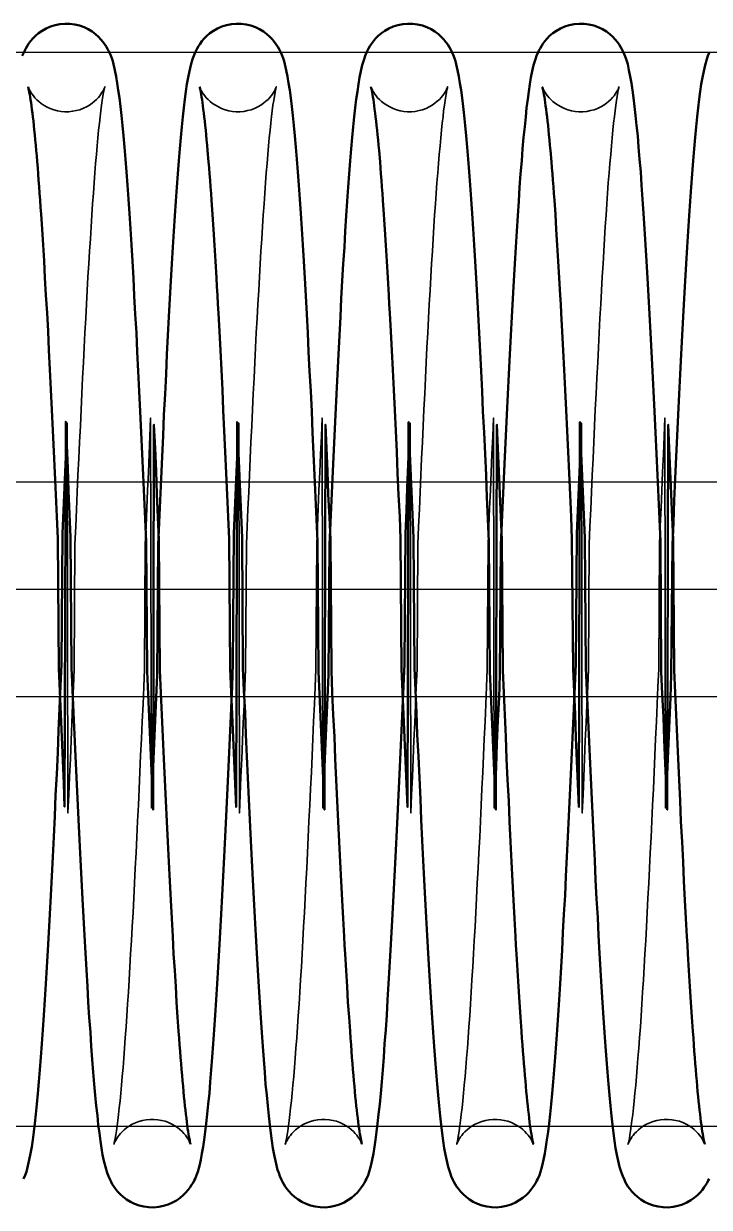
# Model space of a CAD drawing. Header units: millimetres. Extents: x 0 to 190005487, y 0 to 455456909.
# Drawn here: x 92583.1 to 92615, y 28280.8 to 28335.9 of the extents above; entities that cross this region are included whole.
import ezdxf

# ---------------------------------------------------------------- set-up
doc = ezdxf.new("R2010")
doc.units = ezdxf.units.MM
doc.header["$LTSCALE"] = 400
doc.header["$MEASUREMENT"] = 0
doc.linetypes.add('ACAD_ISO04W100', pattern=[30, 24, -3, 0, -3])
doc.linetypes.add('CEN', pattern=[35, 30, -2, 1, -2])
doc.layers.get('0').update_dxf_attribs({"linetype": 'CONTINUOUS'})
doc.layers.add('cen', color=1, linetype='ACAD_ISO04W100')
doc.layers.add('가려진 것(ISO)', color=7, linetype='CONTINUOUS', lineweight=35)
doc.layers.add('가시적인 것(ISO)', color=7, linetype='CONTINUOUS', lineweight=50)

# ---------------------------------------------------------------- blocks, each defined once
blk = doc.blocks.new('토션스프링 3')
at = {"layer": '가려진 것(ISO)', "flags": 128}
for points in [[(21462384.21, -50952857.63), (21462384.22, -50952857.65), (21462384.24, -50952857.7), (21462384.28, -50952857.81), (21462384.36, -50952857.97), (21462384.42, -50952858.08), (21462384.49, -50952858.2), (21462384.59, -50952858.33), (21462384.7, -50952858.48), (21462384.84, -50952858.65), (21462385.01, -50952858.83), (21462385.21, -50952859.01), (21462385.43, -50952859.19), (21462385.69, -50952859.36), (21462385.97, -50952859.52), (21462386.27, -50952859.66), (21462386.59, -50952859.77), (21462386.93, -50952859.86), (21462387.28, -50952859.92), (21462387.63, -50952859.95), (21462387.99, -50952859.95), (21462388.35, -50952859.91), (21462388.69, -50952859.85), (21462389.03, -50952859.76), (21462389.35, -50952859.63), (21462389.65, -50952859.49), (21462389.92, -50952859.33), (21462390.17, -50952859.16), (21462390.39, -50952858.98), (21462390.58, -50952858.8), (21462390.75, -50952858.62), (21462390.88, -50952858.46), (21462390.99, -50952858.31), (21462391.08, -50952858.17), (21462391.15, -50952858.05), (21462391.21, -50952857.95), (21462391.25, -50952857.87), (21462391.31, -50952857.74), (21462391.34, -50952857.67), (21462391.35, -50952857.63), (21462391.35, -50952857.64), (21462391.34, -50952857.67), (21462391.32, -50952857.73), (21462391.3, -50952857.81), (21462391.28, -50952857.91), (21462391.23, -50952858.17), (21462391.17, -50952858.51), (21462391.11, -50952858.9), (21462391.04, -50952859.35), (21462390.98, -50952859.86), (21462390.91, -50952860.42), (21462390.84, -50952861.02), (21462390.77, -50952861.68), (21462390.7, -50952862.38), (21462390.63, -50952863.13), (21462390.56, -50952863.93), (21462390.49, -50952864.76), (21462390.42, -50952865.64), (21462390.35, -50952866.56), (21462390.28, -50952867.53), (21462390.21, -50952868.53), (21462390.14, -50952869.57), (21462390.07, -50952870.66), (21462390, -50952871.77), (21462389.93, -50952872.93), (21462389.85, -50952874.11), (21462389.78, -50952875.33), (21462389.71, -50952876.58), (21462389.64, -50952877.86), (21462389.57, -50952879.18), (21462389.5, -50952880.53), (21462389.43, -50952881.91), (21462389.35, -50952883.31), (21462389.28, -50952884.74), (21462389.21, -50952886.2), (21462389.14, -50952887.68), (21462389.07, -50952889.18), (21462389, -50952890.7), (21462388.93, -50952892.24), (21462388.85, -50952893.79), (21462388.78, -50952895.37), (21462388.71, -50952896.97), (21462388.64, -50952898.58), (21462388.57, -50952900.21), (21462388.5, -50952911.85), (21462388.42, -50952913.5), (21462388.35, -50952915.16), (21462388.28, -50952916.83), (21462388.21, -50952918.5), (21462388.14, -50952920.18), (21462388.07, -50952921.86), (21462388, -50952923.54), (21462387.92, -50952925.23), (21462387.85, -50952888.93), (21462387.78, -50952890.62)], [(21462400.16, -50952857.63), (21462400.17, -50952857.65), (21462400.19, -50952857.7), (21462400.23, -50952857.81), (21462400.31, -50952857.97), (21462400.37, -50952858.07), (21462400.44, -50952858.19), (21462400.53, -50952858.33), (21462400.64, -50952858.48), (21462400.78, -50952858.65), (21462400.95, -50952858.82), (21462401.15, -50952859), (21462401.37, -50952859.18), (21462401.63, -50952859.35), (21462401.91, -50952859.51), (21462402.21, -50952859.65), (21462402.53, -50952859.77), (21462402.87, -50952859.86), (21462403.22, -50952859.92), (21462403.57, -50952859.95), (21462403.93, -50952859.95), (21462404.28, -50952859.92), (21462404.63, -50952859.85), (21462404.96, -50952859.76), (21462405.28, -50952859.64), (21462405.58, -50952859.49), (21462405.86, -50952859.33), (21462406.11, -50952859.16), (21462406.33, -50952858.98), (21462406.53, -50952858.8), (21462406.69, -50952858.62), (21462406.83, -50952858.46), (21462406.94, -50952858.31), (21462407.03, -50952858.17), (21462407.1, -50952858.06), (21462407.15, -50952857.95), (21462407.2, -50952857.87), (21462407.25, -50952857.74), (21462407.28, -50952857.67), (21462407.3, -50952857.63), (21462407.3, -50952857.63), (21462407.29, -50952857.67), (21462407.27, -50952857.73), (21462407.25, -50952857.81), (21462407.23, -50952857.91), (21462407.18, -50952858.17), (21462407.12, -50952858.51), (21462407.06, -50952858.9), (21462406.99, -50952859.35), (21462406.93, -50952859.86), (21462406.86, -50952860.41), (21462406.79, -50952861.02), (21462406.72, -50952861.68), (21462406.65, -50952862.38), (21462406.58, -50952863.13), (21462406.51, -50952863.92), (21462406.44, -50952864.76), (21462406.37, -50952865.64), (21462406.3, -50952866.56), (21462406.23, -50952867.52), (21462406.16, -50952868.53), (21462406.09, -50952869.57), (21462406.02, -50952870.65), (21462405.94, -50952871.77), (21462405.87, -50952872.92), (21462405.8, -50952874.11), (21462405.73, -50952875.33), (21462405.66, -50952876.58), (21462405.59, -50952877.86), (21462405.52, -50952879.18), (21462405.44, -50952880.53), (21462405.37, -50952881.9), (21462405.3, -50952883.31), (21462405.23, -50952884.74), (21462405.16, -50952886.2), (21462405.09, -50952887.68), (21462405.02, -50952889.18), (21462404.94, -50952890.7), (21462404.87, -50952892.23), (21462404.8, -50952893.79), (21462404.73, -50952895.37), (21462404.66, -50952896.96), (21462404.59, -50952898.58), (21462404.52, -50952900.21), (21462404.44, -50952911.85), (21462404.37, -50952913.5), (21462404.3, -50952915.16), (21462404.23, -50952916.83), (21462404.16, -50952918.5), (21462404.09, -50952920.18), (21462404.01, -50952921.86), (21462403.94, -50952923.54), (21462403.87, -50952925.23), (21462403.8, -50952888.93), (21462403.73, -50952890.62)], [(21462416.11, -50952857.63), (21462416.11, -50952857.65), (21462416.13, -50952857.7), (21462416.18, -50952857.81), (21462416.26, -50952857.97), (21462416.31, -50952858.07), (21462416.39, -50952858.19), (21462416.48, -50952858.33), (21462416.59, -50952858.48), (21462416.73, -50952858.65), (21462416.9, -50952858.82), (21462417.09, -50952859), (21462417.32, -50952859.18), (21462417.57, -50952859.35), (21462417.85, -50952859.51), (21462418.16, -50952859.65), (21462418.48, -50952859.77), (21462418.81, -50952859.86), (21462419.16, -50952859.92), (21462419.52, -50952859.95), (21462419.87, -50952859.95), (21462420.23, -50952859.92), (21462420.58, -50952859.85), (21462420.91, -50952859.76), (21462421.23, -50952859.64), (21462421.53, -50952859.49), (21462421.81, -50952859.33), (21462422.06, -50952859.16), (21462422.28, -50952858.98), (21462422.47, -50952858.8), (21462422.64, -50952858.62), (21462422.77, -50952858.46), (21462422.89, -50952858.31), (21462422.97, -50952858.17), (21462423.05, -50952858.06), (21462423.1, -50952857.95), (21462423.14, -50952857.87), (21462423.2, -50952857.74), (21462423.23, -50952857.67), (21462423.24, -50952857.63), (21462423.24, -50952857.63), (21462423.23, -50952857.67), (21462423.22, -50952857.73), (21462423.2, -50952857.81), (21462423.18, -50952857.91), (21462423.12, -50952858.17), (21462423.07, -50952858.51), (21462423, -50952858.9), (21462422.94, -50952859.35), (21462422.87, -50952859.86), (21462422.81, -50952860.41), (21462422.74, -50952861.02), (21462422.67, -50952861.68), (21462422.6, -50952862.38), (21462422.53, -50952863.13), (21462422.46, -50952863.92), (21462422.39, -50952864.76), (21462422.32, -50952865.64), (21462422.25, -50952866.56), (21462422.18, -50952867.52), (21462422.1, -50952868.53), (21462422.03, -50952869.57), (21462421.96, -50952870.65), (21462421.89, -50952871.77), (21462421.82, -50952872.92), (21462421.75, -50952874.11), (21462421.68, -50952875.33), (21462421.61, -50952876.58), (21462421.53, -50952877.86), (21462421.46, -50952879.18), (21462421.39, -50952880.53), (21462421.32, -50952881.9), (21462421.25, -50952883.31), (21462421.18, -50952884.74), (21462421.11, -50952886.2), (21462421.03, -50952887.68), (21462420.96, -50952889.18), (21462420.89, -50952890.7), (21462420.82, -50952892.23), (21462420.75, -50952893.79), (21462420.68, -50952895.37), (21462420.61, -50952896.96), (21462420.53, -50952898.58), (21462420.46, -50952900.21), (21462420.39, -50952911.85), (21462420.32, -50952913.5), (21462420.25, -50952915.16), (21462420.18, -50952916.83), (21462420.1, -50952918.5), (21462420.03, -50952920.18), (21462419.96, -50952921.86), (21462419.89, -50952923.54), (21462419.82, -50952925.23), (21462419.75, -50952888.93), (21462419.67, -50952890.62)], [(21462432.05, -50952857.63), (21462432.06, -50952857.65), (21462432.08, -50952857.7), (21462432.12, -50952857.81), (21462432.2, -50952857.97), (21462432.26, -50952858.07), (21462432.33, -50952858.19), (21462432.42, -50952858.33), (21462432.54, -50952858.48), (21462432.68, -50952858.65), (21462432.84, -50952858.82), (21462433.04, -50952859), (21462433.27, -50952859.18), (21462433.52, -50952859.35), (21462433.8, -50952859.51), (21462434.1, -50952859.65), (21462434.42, -50952859.77), (21462434.76, -50952859.86), (21462435.11, -50952859.92), (21462435.46, -50952859.95), (21462435.82, -50952859.95), (21462436.18, -50952859.92), (21462436.52, -50952859.85), (21462436.86, -50952859.76), (21462437.18, -50952859.64), (21462437.48, -50952859.49), (21462437.76, -50952859.33), (21462438.01, -50952859.16), (21462438.23, -50952858.98), (21462438.42, -50952858.8), (21462438.58, -50952858.62), (21462438.72, -50952858.46), (21462438.83, -50952858.31), (21462438.92, -50952858.17), (21462438.99, -50952858.06), (21462439.05, -50952857.95), (21462439.09, -50952857.87), (21462439.15, -50952857.74), (21462439.18, -50952857.67), (21462439.19, -50952857.63), (21462439.19, -50952857.63), (21462439.18, -50952857.67), (21462439.16, -50952857.73), (21462439.15, -50952857.81), (21462439.12, -50952857.91), (21462439.07, -50952858.17), (21462439.01, -50952858.51), (21462438.95, -50952858.9), (21462438.89, -50952859.35), (21462438.82, -50952859.86), (21462438.75, -50952860.41), (21462438.68, -50952861.02), (21462438.62, -50952861.68), (21462438.55, -50952862.38), (21462438.48, -50952863.13), (21462438.41, -50952863.92), (21462438.33, -50952864.76), (21462438.26, -50952865.64), (21462438.19, -50952866.56), (21462438.12, -50952867.52), (21462438.05, -50952868.53), (21462437.98, -50952869.57), (21462437.91, -50952870.65), (21462437.84, -50952871.77), (21462437.77, -50952872.92), (21462437.7, -50952874.11), (21462437.62, -50952875.33), (21462437.55, -50952876.58), (21462437.48, -50952877.86), (21462437.41, -50952879.18), (21462437.34, -50952880.53), (21462437.27, -50952881.9), (21462437.2, -50952883.31), (21462437.12, -50952884.74), (21462437.05, -50952886.2), (21462436.98, -50952887.68), (21462436.91, -50952889.18), (21462436.84, -50952890.7), (21462436.77, -50952892.23), (21462436.69, -50952893.79), (21462436.62, -50952895.37), (21462436.55, -50952896.96), (21462436.48, -50952898.58), (21462436.41, -50952900.21), (21462436.34, -50952911.85), (21462436.27, -50952913.5), (21462436.19, -50952915.16), (21462436.12, -50952916.83), (21462436.05, -50952918.5), (21462435.98, -50952920.18), (21462435.91, -50952921.86), (21462435.84, -50952923.54), (21462435.76, -50952925.23), (21462435.69, -50952888.93), (21462435.62, -50952890.62)], [(21462399.32, -50952956.08), (21462399.32, -50952956.06), (21462399.3, -50952956.01), (21462399.25, -50952955.9), (21462399.17, -50952955.74), (21462399.12, -50952955.64), (21462399.04, -50952955.52), (21462398.95, -50952955.38), (21462398.84, -50952955.23), (21462398.7, -50952955.06), (21462398.53, -50952954.89), (21462398.34, -50952954.71), (21462398.11, -50952954.53), (21462397.86, -50952954.36), (21462397.58, -50952954.2), (21462397.28, -50952954.06), (21462396.95, -50952953.94), (21462396.62, -50952953.85), (21462396.27, -50952953.79), (21462395.91, -50952953.76), (21462395.56, -50952953.76), (21462395.2, -50952953.79), (21462394.86, -50952953.86), (21462394.52, -50952953.95), (21462394.2, -50952954.07), (21462393.9, -50952954.21), (21462393.63, -50952954.37), (21462393.37, -50952954.55), (21462393.15, -50952954.73), (21462392.96, -50952954.91), (21462392.8, -50952955.08), (21462392.66, -50952955.25), (21462392.55, -50952955.4), (21462392.46, -50952955.53), (21462392.39, -50952955.65), (21462392.33, -50952955.75), (21462392.29, -50952955.84), (21462392.23, -50952955.97), (21462392.2, -50952956.04), (21462392.19, -50952956.08), (21462392.19, -50952956.08), (21462392.2, -50952956.04), (21462392.21, -50952955.99), (21462392.23, -50952955.9), (21462392.25, -50952955.8), (21462392.31, -50952955.54), (21462392.36, -50952955.21), (21462392.42, -50952954.82), (21462392.48, -50952954.37), (21462392.55, -50952953.86), (21462392.62, -50952953.3), (21462392.69, -50952952.69), (21462392.76, -50952952.03), (21462392.83, -50952951.32), (21462392.9, -50952950.56), (21462392.97, -50952949.77), (21462393.04, -50952948.93), (21462393.11, -50952948.05), (21462393.18, -50952947.13), (21462393.25, -50952946.17), (21462393.33, -50952945.16), (21462393.4, -50952944.12), (21462393.47, -50952943.03), (21462393.54, -50952941.91), (21462393.61, -50952940.76), (21462393.68, -50952939.57), (21462393.75, -50952938.35), (21462393.83, -50952937.1), (21462393.9, -50952935.82), (21462393.97, -50952934.51), (21462394.04, -50952933.16), (21462394.11, -50952931.78), (21462394.18, -50952930.38), (21462394.25, -50952928.95), (21462394.33, -50952927.49), (21462394.4, -50952926.01), (21462394.47, -50952924.51), (21462394.54, -50952922.99), (21462394.61, -50952921.45), (21462394.68, -50952919.89), (21462394.75, -50952918.32), (21462394.83, -50952916.73), (21462394.9, -50952915.12), (21462394.97, -50952913.49), (21462395.04, -50952911.85), (21462395.11, -50952900.2), (21462395.18, -50952898.54), (21462395.25, -50952896.87), (21462395.33, -50952895.2), (21462395.4, -50952893.52), (21462395.47, -50952891.84), (21462395.54, -50952890.16), (21462395.61, -50952888.47), (21462395.68, -50952924.78), (21462395.75, -50952923.09)], [(21462415.27, -50952956.08), (21462415.26, -50952956.06), (21462415.24, -50952956.01), (21462415.2, -50952955.9), (21462415.12, -50952955.74), (21462415.06, -50952955.64), (21462414.99, -50952955.52), (21462414.9, -50952955.38), (21462414.79, -50952955.23), (21462414.65, -50952955.06), (21462414.48, -50952954.89), (21462414.28, -50952954.71), (21462414.06, -50952954.53), (21462413.8, -50952954.36), (21462413.52, -50952954.2), (21462413.22, -50952954.06), (21462412.9, -50952953.94), (21462412.56, -50952953.85), (21462412.22, -50952953.79), (21462411.86, -50952953.76), (21462411.51, -50952953.76), (21462411.15, -50952953.79), (21462410.8, -50952953.86), (21462410.47, -50952953.95), (21462410.15, -50952954.07), (21462409.85, -50952954.21), (21462409.57, -50952954.37), (21462409.32, -50952954.55), (21462409.1, -50952954.73), (21462408.91, -50952954.91), (21462408.74, -50952955.08), (21462408.61, -50952955.25), (21462408.49, -50952955.4), (21462408.4, -50952955.53), (21462408.33, -50952955.65), (21462408.28, -50952955.75), (21462408.23, -50952955.84), (21462408.18, -50952955.97), (21462408.15, -50952956.04), (21462408.13, -50952956.08), (21462408.13, -50952956.08), (21462408.14, -50952956.04), (21462408.16, -50952955.99), (21462408.18, -50952955.9), (21462408.2, -50952955.8), (21462408.25, -50952955.54), (21462408.31, -50952955.21), (21462408.37, -50952954.82), (21462408.43, -50952954.37), (21462408.5, -50952953.86), (21462408.56, -50952953.3), (21462408.63, -50952952.69), (21462408.7, -50952952.03), (21462408.78, -50952951.32), (21462408.85, -50952950.57), (21462408.92, -50952949.77), (21462408.99, -50952948.93), (21462409.06, -50952948.05), (21462409.13, -50952947.13), (21462409.2, -50952946.17), (21462409.27, -50952945.16), (21462409.34, -50952944.12), (21462409.42, -50952943.03), (21462409.49, -50952941.92), (21462409.56, -50952940.76), (21462409.63, -50952939.57), (21462409.7, -50952938.35), (21462409.77, -50952937.1), (21462409.84, -50952935.82), (21462409.91, -50952934.51), (21462409.99, -50952933.16), (21462410.06, -50952931.78), (21462410.13, -50952930.38), (21462410.2, -50952928.95), (21462410.27, -50952927.49), (21462410.34, -50952926.01), (21462410.42, -50952924.51), (21462410.49, -50952922.99), (21462410.56, -50952921.45), (21462410.63, -50952919.89), (21462410.7, -50952918.32), (21462410.77, -50952916.73), (21462410.84, -50952915.12), (21462410.91, -50952913.49), (21462410.99, -50952911.85), (21462411.06, -50952900.2), (21462411.13, -50952898.54), (21462411.2, -50952896.87), (21462411.27, -50952895.2), (21462411.34, -50952893.52), (21462411.42, -50952891.84), (21462411.49, -50952890.15), (21462411.56, -50952888.47), (21462411.63, -50952924.78), (21462411.7, -50952923.09)], [(21462431.22, -50952956.08), (21462431.21, -50952956.06), (21462431.19, -50952956.01), (21462431.15, -50952955.9), (21462431.07, -50952955.74), (21462431.01, -50952955.64), (21462430.94, -50952955.52), (21462430.85, -50952955.38), (21462430.73, -50952955.23), (21462430.59, -50952955.06), (21462430.43, -50952954.89), (21462430.23, -50952954.71), (21462430.01, -50952954.53), (21462429.75, -50952954.36), (21462429.47, -50952954.2), (21462429.17, -50952954.06), (21462428.85, -50952953.94), (21462428.51, -50952953.85), (21462428.16, -50952953.79), (21462427.81, -50952953.76), (21462427.45, -50952953.76), (21462427.1, -50952953.79), (21462426.75, -50952953.86), (21462426.42, -50952953.95), (21462426.1, -50952954.07), (21462425.8, -50952954.21), (21462425.52, -50952954.37), (21462425.27, -50952954.55), (21462425.05, -50952954.73), (21462424.85, -50952954.91), (21462424.69, -50952955.08), (21462424.55, -50952955.25), (21462424.44, -50952955.4), (21462424.35, -50952955.53), (21462424.28, -50952955.65), (21462424.22, -50952955.75), (21462424.18, -50952955.84), (21462424.12, -50952955.97), (21462424.09, -50952956.04), (21462424.08, -50952956.08), (21462424.08, -50952956.08), (21462424.09, -50952956.04), (21462424.1, -50952955.99), (21462424.12, -50952955.9), (21462424.15, -50952955.8), (21462424.2, -50952955.54), (21462424.26, -50952955.21), (21462424.32, -50952954.82), (21462424.38, -50952954.37), (21462424.44, -50952953.86), (21462424.51, -50952953.3), (21462424.58, -50952952.69), (21462424.65, -50952952.03), (21462424.72, -50952951.32), (21462424.79, -50952950.57), (21462424.87, -50952949.77), (21462424.94, -50952948.93), (21462425.01, -50952948.05), (21462425.08, -50952947.13), (21462425.15, -50952946.17), (21462425.22, -50952945.16), (21462425.29, -50952944.12), (21462425.36, -50952943.03), (21462425.43, -50952941.92), (21462425.5, -50952940.76), (21462425.58, -50952939.57), (21462425.65, -50952938.35), (21462425.72, -50952937.1), (21462425.79, -50952935.82), (21462425.86, -50952934.51), (21462425.93, -50952933.16), (21462426, -50952931.78), (21462426.08, -50952930.38), (21462426.15, -50952928.95), (21462426.22, -50952927.49), (21462426.29, -50952926.01), (21462426.36, -50952924.51), (21462426.43, -50952922.99), (21462426.5, -50952921.45), (21462426.58, -50952919.89), (21462426.65, -50952918.32), (21462426.72, -50952916.73), (21462426.79, -50952915.12), (21462426.86, -50952913.49), (21462426.93, -50952911.85), (21462427.01, -50952900.2), (21462427.08, -50952898.54), (21462427.15, -50952896.87), (21462427.22, -50952895.2), (21462427.29, -50952893.52), (21462427.36, -50952891.84), (21462427.43, -50952890.15), (21462427.51, -50952888.47), (21462427.58, -50952924.78), (21462427.65, -50952923.09)], [(21462447.16, -50952956.08), (21462447.16, -50952956.06), (21462447.14, -50952956.01), (21462447.09, -50952955.9), (21462447.02, -50952955.74), (21462446.96, -50952955.64), (21462446.89, -50952955.52), (21462446.79, -50952955.38), (21462446.68, -50952955.23), (21462446.54, -50952955.06), (21462446.37, -50952954.89), (21462446.18, -50952954.71), (21462445.95, -50952954.53), (21462445.7, -50952954.36), (21462445.42, -50952954.2), (21462445.12, -50952954.06), (21462444.8, -50952953.94), (21462444.46, -50952953.85), (21462444.11, -50952953.79), (21462443.75, -50952953.76), (21462443.4, -50952953.76), (21462443.05, -50952953.79), (21462442.7, -50952953.86), (21462442.36, -50952953.95), (21462442.04, -50952954.07), (21462441.74, -50952954.21), (21462441.47, -50952954.37), (21462441.21, -50952954.55), (21462440.99, -50952954.73), (21462440.8, -50952954.91), (21462440.64, -50952955.08), (21462440.5, -50952955.25), (21462440.39, -50952955.4), (21462440.3, -50952955.53), (21462440.23, -50952955.65), (21462440.17, -50952955.75), (21462440.13, -50952955.84), (21462440.07, -50952955.97), (21462440.04, -50952956.04), (21462440.03, -50952956.08), (21462440.03, -50952956.08), (21462440.04, -50952956.04), (21462440.05, -50952955.99), (21462440.07, -50952955.9), (21462440.09, -50952955.8), (21462440.15, -50952955.54), (21462440.2, -50952955.21), (21462440.26, -50952954.82), (21462440.33, -50952954.37), (21462440.39, -50952953.86), (21462440.46, -50952953.3), (21462440.53, -50952952.69), (21462440.6, -50952952.03), (21462440.67, -50952951.32), (21462440.74, -50952950.57), (21462440.81, -50952949.77), (21462440.88, -50952948.93), (21462440.95, -50952948.05), (21462441.02, -50952947.13), (21462441.1, -50952946.17), (21462441.17, -50952945.16), (21462441.24, -50952944.12), (21462441.31, -50952943.03), (21462441.38, -50952941.92), (21462441.45, -50952940.76), (21462441.52, -50952939.57), (21462441.59, -50952938.35), (21462441.67, -50952937.1), (21462441.74, -50952935.82), (21462441.81, -50952934.51), (21462441.88, -50952933.16), (21462441.95, -50952931.78), (21462442.02, -50952930.38), (21462442.09, -50952928.95), (21462442.17, -50952927.49), (21462442.24, -50952926.01), (21462442.31, -50952924.51), (21462442.38, -50952922.99), (21462442.45, -50952921.45), (21462442.52, -50952919.89), (21462442.59, -50952918.32), (21462442.67, -50952916.73), (21462442.74, -50952915.12), (21462442.81, -50952913.49), (21462442.88, -50952911.85), (21462442.95, -50952900.2), (21462443.02, -50952898.54), (21462443.1, -50952896.87), (21462443.17, -50952895.2), (21462443.24, -50952893.52), (21462443.31, -50952891.84), (21462443.38, -50952890.15), (21462443.45, -50952888.47), (21462443.52, -50952924.78), (21462443.6, -50952923.09)]]:
    blk.add_lwpolyline(points, dxfattribs=at)
at = {"layer": '가시적인 것(ISO)', "flags": 128}
for points in [[(21462383.67, -50952854.75), (21462383.81, -50952854.43), (21462383.89, -50952854.25), (21462383.99, -50952854.05), (21462384.12, -50952853.85), (21462384.26, -50952853.63), (21462384.44, -50952853.39), (21462384.64, -50952853.14), (21462384.89, -50952852.9), (21462385.19, -50952852.65), (21462385.52, -50952852.41), (21462385.89, -50952852.21), (21462386.29, -50952852.03), (21462386.72, -50952851.89), (21462387.17, -50952851.8), (21462387.63, -50952851.76), (21462388.09, -50952851.77), (21462388.55, -50952851.83), (21462388.99, -50952851.93), (21462389.41, -50952852.09), (21462389.81, -50952852.27), (21462390.17, -50952852.49), (21462390.48, -50952852.73), (21462390.76, -50952852.98), (21462390.99, -50952853.23), (21462391.19, -50952853.47), (21462391.35, -50952853.7), (21462391.49, -50952853.92), (21462391.61, -50952854.12), (21462391.71, -50952854.31), (21462391.88, -50952854.65), (21462391.99, -50952854.97), (21462392.08, -50952855.25), (21462392.14, -50952855.53), (21462392.27, -50952856.08), (21462392.39, -50952856.66), (21462392.5, -50952857.28), (21462392.6, -50952857.94), (21462392.7, -50952858.66), (21462392.79, -50952859.45), (21462392.89, -50952860.3), (21462392.98, -50952861.22), (21462393.08, -50952862.21), (21462393.17, -50952863.26), (21462393.26, -50952864.37), (21462393.36, -50952865.55), (21462393.45, -50952866.79), (21462393.54, -50952868.08), (21462393.63, -50952869.44), (21462393.72, -50952870.86), (21462393.82, -50952872.33), (21462393.91, -50952873.87), (21462394, -50952875.46), (21462394.09, -50952877.1), (21462394.18, -50952878.79), (21462394.28, -50952880.52), (21462394.37, -50952882.3), (21462394.46, -50952884.11), (21462394.55, -50952885.97), (21462394.64, -50952887.87), (21462394.73, -50952889.81), (21462394.82, -50952891.79), (21462394.92, -50952893.79), (21462395.01, -50952895.83), (21462395.1, -50952897.88), (21462395.19, -50952899.96), (21462395.28, -50952912.05), (21462395.37, -50952914.16), (21462395.47, -50952916.29), (21462395.56, -50952918.44), (21462395.65, -50952920.6), (21462395.74, -50952922.76), (21462395.83, -50952924.93), (21462395.92, -50952889.1), (21462396.02, -50952891.26), (21462396.11, -50952893.41), (21462396.2, -50952895.55), (21462396.29, -50952897.69), (21462396.38, -50952899.82), (21462396.47, -50952911.94), (21462396.56, -50952914.04), (21462396.66, -50952916.11), (21462396.75, -50952918.16), (21462396.84, -50952920.18), (21462396.93, -50952922.16), (21462397.02, -50952924.12), (21462397.11, -50952926.04), (21462397.21, -50952927.93), (21462397.3, -50952929.78), (21462397.39, -50952931.59), (21462397.48, -50952933.35), (21462397.57, -50952935.07), (21462397.66, -50952936.73), (21462397.71, -50952937.54), (21462397.75, -50952938.34), (21462397.85, -50952939.89), (21462397.94, -50952941.39), (21462398.03, -50952942.84), (21462398.12, -50952944.23), (21462398.21, -50952945.55), (21462398.26, -50952946.19), (21462398.3, -50952946.81), (21462398.35, -50952947.42), (21462398.39, -50952948), (21462398.44, -50952948.57), (21462398.48, -50952949.12), (21462398.53, -50952949.66), (21462398.57, -50952950.17), (21462398.62, -50952950.67), (21462398.66, -50952951.15), (21462398.71, -50952951.62), (21462398.75, -50952952.06), (21462398.8, -50952952.49), (21462398.84, -50952952.89), (21462398.88, -50952953.27), (21462398.93, -50952953.64), (21462398.97, -50952953.98), (21462399.01, -50952954.3), (21462399.05, -50952954.6), (21462399.09, -50952954.88), (21462399.13, -50952955.13), (21462399.17, -50952955.36), (21462399.21, -50952955.56), (21462399.24, -50952955.73), (21462399.27, -50952955.88), (21462399.3, -50952955.98), (21462399.32, -50952956.05), (21462399.32, -50952956.08)], [(21462395.75, -50952923.09), (21462395.85, -50952920.93), (21462395.94, -50952918.77), (21462396.03, -50952916.62), (21462396.12, -50952914.48), (21462396.21, -50952912.36), (21462396.3, -50952900.26), (21462396.4, -50952898.19), (21462396.49, -50952896.13), (21462396.58, -50952894.1), (21462396.67, -50952892.09), (21462396.76, -50952890.11), (21462396.85, -50952888.16), (21462396.95, -50952886.25), (21462397.04, -50952884.38), (21462397.13, -50952882.56), (21462397.22, -50952880.78), (21462397.31, -50952879.04), (21462397.4, -50952877.35), (21462397.5, -50952875.7), (21462397.59, -50952874.1), (21462397.68, -50952872.56), (21462397.77, -50952871.07), (21462397.86, -50952869.64), (21462397.96, -50952868.27), (21462398.05, -50952866.96), (21462398.14, -50952865.72), (21462398.23, -50952864.53), (21462398.32, -50952863.41), (21462398.42, -50952862.36), (21462398.51, -50952861.37), (21462398.61, -50952860.44), (21462398.7, -50952859.58), (21462398.79, -50952858.79), (21462398.89, -50952858.06), (21462398.99, -50952857.39), (21462399.1, -50952856.76), (21462399.22, -50952856.17), (21462399.35, -50952855.62), (21462399.51, -50952855.06), (21462399.62, -50952854.75), (21462399.76, -50952854.43), (21462399.84, -50952854.25), (21462399.94, -50952854.05), (21462400.06, -50952853.85), (21462400.21, -50952853.63), (21462400.38, -50952853.39), (21462400.59, -50952853.14), (21462400.84, -50952852.89), (21462401.13, -50952852.65), (21462401.46, -50952852.41), (21462401.83, -50952852.21), (21462402.24, -50952852.03), (21462402.67, -50952851.89), (21462403.12, -50952851.8), (21462403.58, -50952851.76), (21462404.04, -50952851.77), (21462404.5, -50952851.83), (21462404.94, -50952851.93), (21462405.36, -50952852.09), (21462405.75, -50952852.27), (21462406.11, -50952852.49), (21462406.43, -50952852.73), (21462406.7, -50952852.98), (21462406.94, -50952853.23), (21462407.14, -50952853.47), (21462407.3, -50952853.7), (21462407.44, -50952853.92), (21462407.56, -50952854.12), (21462407.66, -50952854.31), (21462407.82, -50952854.66), (21462407.94, -50952854.97), (21462408.02, -50952855.25), (21462408.09, -50952855.53), (21462408.22, -50952856.08), (21462408.34, -50952856.66), (21462408.45, -50952857.28), (21462408.55, -50952857.94), (21462408.64, -50952858.66), (21462408.74, -50952859.45), (21462408.84, -50952860.3), (21462408.93, -50952861.22), (21462409.02, -50952862.21), (21462409.12, -50952863.26), (21462409.21, -50952864.37), (21462409.3, -50952865.55), (21462409.4, -50952866.79), (21462409.49, -50952868.08), (21462409.58, -50952869.44), (21462409.67, -50952870.86), (21462409.76, -50952872.33), (21462409.85, -50952873.87), (21462409.95, -50952875.46), (21462410.04, -50952877.1), (21462410.13, -50952878.79), (21462410.22, -50952880.52), (21462410.31, -50952882.3), (21462410.4, -50952884.11), (21462410.5, -50952885.97), (21462410.59, -50952887.87), (21462410.68, -50952889.81), (21462410.77, -50952891.79), (21462410.86, -50952893.79), (21462410.96, -50952895.83), (21462411.05, -50952897.88), (21462411.14, -50952899.96), (21462411.23, -50952912.05), (21462411.32, -50952914.16), (21462411.41, -50952916.29), (21462411.5, -50952918.44), (21462411.6, -50952920.6), (21462411.69, -50952922.76), (21462411.78, -50952924.93), (21462411.87, -50952889.1), (21462411.96, -50952891.26), (21462412.05, -50952893.41), (21462412.14, -50952895.55), (21462412.24, -50952897.69), (21462412.33, -50952899.82), (21462412.42, -50952911.94), (21462412.51, -50952914.04), (21462412.6, -50952916.11), (21462412.7, -50952918.16), (21462412.79, -50952920.18), (21462412.88, -50952922.16), (21462412.97, -50952924.12), (21462413.06, -50952926.04), (21462413.15, -50952927.93), (21462413.24, -50952929.78), (21462413.34, -50952931.59), (21462413.43, -50952933.35), (21462413.52, -50952935.07), (21462413.61, -50952936.73), (21462413.66, -50952937.54), (21462413.7, -50952938.34), (21462413.79, -50952939.89), (21462413.88, -50952941.39), (21462413.97, -50952942.84), (21462414.07, -50952944.23), (21462414.16, -50952945.55), (21462414.2, -50952946.19), (21462414.25, -50952946.81), (21462414.29, -50952947.42), (21462414.34, -50952948), (21462414.38, -50952948.57), (21462414.43, -50952949.12), (21462414.47, -50952949.66), (21462414.52, -50952950.17), (21462414.56, -50952950.67), (21462414.61, -50952951.15), (21462414.65, -50952951.62), (21462414.7, -50952952.06), (21462414.74, -50952952.49), (21462414.79, -50952952.89), (21462414.83, -50952953.27), (21462414.87, -50952953.64), (21462414.92, -50952953.98), (21462414.96, -50952954.3), (21462415, -50952954.6), (21462415.04, -50952954.88), (21462415.08, -50952955.13), (21462415.12, -50952955.36), (21462415.16, -50952955.56), (21462415.19, -50952955.73), (21462415.22, -50952955.88), (21462415.24, -50952955.98), (21462415.26, -50952956.05), (21462415.27, -50952956.08)], [(21462411.7, -50952923.09), (21462411.79, -50952920.93), (21462411.88, -50952918.77), (21462411.98, -50952916.62), (21462412.07, -50952914.48), (21462412.16, -50952912.36), (21462412.25, -50952900.26), (21462412.34, -50952898.19), (21462412.43, -50952896.13), (21462412.53, -50952894.1), (21462412.62, -50952892.09), (21462412.71, -50952890.11), (21462412.8, -50952888.16), (21462412.89, -50952886.25), (21462412.98, -50952884.38), (21462413.08, -50952882.56), (21462413.17, -50952880.78), (21462413.26, -50952879.04), (21462413.35, -50952877.35), (21462413.44, -50952875.7), (21462413.53, -50952874.1), (21462413.63, -50952872.56), (21462413.72, -50952871.07), (21462413.81, -50952869.64), (21462413.9, -50952868.27), (21462414, -50952866.96), (21462414.09, -50952865.72), (21462414.18, -50952864.53), (21462414.27, -50952863.41), (21462414.36, -50952862.36), (21462414.46, -50952861.37), (21462414.55, -50952860.44), (21462414.65, -50952859.58), (21462414.74, -50952858.79), (21462414.84, -50952858.06), (21462414.94, -50952857.39), (21462415.04, -50952856.76), (21462415.16, -50952856.17), (21462415.29, -50952855.61), (21462415.46, -50952855.06), (21462415.57, -50952854.75), (21462415.7, -50952854.43), (21462415.79, -50952854.25), (21462415.89, -50952854.05), (21462416.01, -50952853.85), (21462416.15, -50952853.63), (21462416.33, -50952853.39), (21462416.54, -50952853.14), (21462416.79, -50952852.89), (21462417.08, -50952852.65), (21462417.41, -50952852.41), (21462417.78, -50952852.2), (21462418.18, -50952852.03), (21462418.61, -50952851.89), (21462419.06, -50952851.8), (21462419.52, -50952851.76), (21462419.99, -50952851.77), (21462420.44, -50952851.83), (21462420.89, -50952851.93), (21462421.31, -50952852.09), (21462421.7, -50952852.28), (21462422.06, -50952852.49), (21462422.38, -50952852.73), (21462422.65, -50952852.98), (21462422.89, -50952853.23), (21462423.08, -50952853.47), (21462423.25, -50952853.7), (21462423.39, -50952853.92), (21462423.5, -50952854.12), (21462423.61, -50952854.31), (21462423.77, -50952854.66), (21462423.88, -50952854.97), (21462423.97, -50952855.25), (21462424.04, -50952855.53), (21462424.17, -50952856.08), (21462424.29, -50952856.66), (21462424.39, -50952857.28), (21462424.49, -50952857.94), (21462424.59, -50952858.66), (21462424.69, -50952859.45), (21462424.78, -50952860.3), (21462424.88, -50952861.22), (21462424.97, -50952862.21), (21462425.06, -50952863.26), (21462425.16, -50952864.37), (21462425.25, -50952865.55), (21462425.34, -50952866.79), (21462425.43, -50952868.08), (21462425.53, -50952869.44), (21462425.62, -50952870.86), (21462425.71, -50952872.33), (21462425.8, -50952873.87), (21462425.89, -50952875.46), (21462425.99, -50952877.1), (21462426.08, -50952878.79), (21462426.17, -50952880.52), (21462426.26, -50952882.3), (21462426.35, -50952884.11), (21462426.44, -50952885.97), (21462426.53, -50952887.87), (21462426.63, -50952889.81), (21462426.72, -50952891.79), (21462426.81, -50952893.79), (21462426.9, -50952895.83), (21462426.99, -50952897.88), (21462427.08, -50952899.96), (21462427.18, -50952912.05), (21462427.27, -50952914.16), (21462427.36, -50952916.29), (21462427.45, -50952918.44), (21462427.54, -50952920.6), (21462427.63, -50952922.76), (21462427.73, -50952924.93), (21462427.82, -50952889.1), (21462427.91, -50952891.26), (21462428, -50952893.41), (21462428.09, -50952895.55), (21462428.18, -50952897.69), (21462428.28, -50952899.82), (21462428.37, -50952911.94), (21462428.46, -50952914.04), (21462428.55, -50952916.11), (21462428.64, -50952918.16), (21462428.73, -50952920.18), (21462428.82, -50952922.16), (21462428.92, -50952924.12), (21462429.01, -50952926.04), (21462429.1, -50952927.93), (21462429.19, -50952929.78), (21462429.28, -50952931.59), (21462429.37, -50952933.35), (21462429.47, -50952935.07), (21462429.56, -50952936.73), (21462429.6, -50952937.54), (21462429.65, -50952938.34), (21462429.74, -50952939.89), (21462429.83, -50952941.39), (21462429.92, -50952942.84), (21462430.01, -50952944.23), (21462430.1, -50952945.55), (21462430.15, -50952946.19), (21462430.2, -50952946.81), (21462430.24, -50952947.42), (21462430.29, -50952948), (21462430.33, -50952948.57), (21462430.38, -50952949.12), (21462430.42, -50952949.66), (21462430.47, -50952950.17), (21462430.51, -50952950.67), (21462430.56, -50952951.15), (21462430.6, -50952951.62), (21462430.64, -50952952.06), (21462430.69, -50952952.49), (21462430.73, -50952952.89), (21462430.78, -50952953.27), (21462430.82, -50952953.64), (21462430.86, -50952953.98), (21462430.9, -50952954.3), (21462430.95, -50952954.6), (21462430.99, -50952954.88), (21462431.03, -50952955.13), (21462431.07, -50952955.36), (21462431.1, -50952955.56), (21462431.14, -50952955.73), (21462431.17, -50952955.88), (21462431.19, -50952955.98), (21462431.21, -50952956.05), (21462431.22, -50952956.08)], [(21462427.65, -50952923.09), (21462427.74, -50952920.93), (21462427.83, -50952918.77), (21462427.92, -50952916.62), (21462428.02, -50952914.48), (21462428.11, -50952912.36), (21462428.2, -50952900.26), (21462428.29, -50952898.19), (21462428.38, -50952896.13), (21462428.47, -50952894.1), (21462428.56, -50952892.09), (21462428.66, -50952890.11), (21462428.75, -50952888.16), (21462428.84, -50952886.25), (21462428.93, -50952884.38), (21462429.02, -50952882.56), (21462429.11, -50952880.78), (21462429.21, -50952879.04), (21462429.3, -50952877.35), (21462429.39, -50952875.7), (21462429.48, -50952874.1), (21462429.57, -50952872.56), (21462429.67, -50952871.07), (21462429.76, -50952869.64), (21462429.85, -50952868.27), (21462429.94, -50952866.96), (21462430.03, -50952865.72), (21462430.13, -50952864.53), (21462430.22, -50952863.41), (21462430.31, -50952862.36), (21462430.41, -50952861.37), (21462430.5, -50952860.44), (21462430.59, -50952859.58), (21462430.69, -50952858.79), (21462430.78, -50952858.06), (21462430.88, -50952857.39), (21462430.99, -50952856.76), (21462431.11, -50952856.17), (21462431.24, -50952855.61), (21462431.4, -50952855.06), (21462431.51, -50952854.75), (21462431.65, -50952854.42), (21462431.73, -50952854.25), (21462431.84, -50952854.05), (21462431.96, -50952853.85), (21462432.1, -50952853.63), (21462432.28, -50952853.39), (21462432.49, -50952853.14), (21462432.73, -50952852.89), (21462433.03, -50952852.65), (21462433.36, -50952852.41), (21462433.73, -50952852.2), (21462434.13, -50952852.03), (21462434.56, -50952851.89), (21462435.01, -50952851.8), (21462435.47, -50952851.76), (21462435.93, -50952851.77), (21462436.39, -50952851.83), (21462436.83, -50952851.93), (21462437.26, -50952852.09), (21462437.65, -50952852.28), (21462438.01, -50952852.49), (21462438.32, -50952852.73), (21462438.6, -50952852.98), (21462438.83, -50952853.23), (21462439.03, -50952853.47), (21462439.2, -50952853.7), (21462439.33, -50952853.92), (21462439.45, -50952854.12), (21462439.55, -50952854.31), (21462439.71, -50952854.66), (21462439.83, -50952854.97), (21462439.92, -50952855.25), (21462439.99, -50952855.53), (21462440.11, -50952856.08), (21462440.23, -50952856.66), (21462440.34, -50952857.28), (21462440.44, -50952857.94), (21462440.54, -50952858.66), (21462440.63, -50952859.45), (21462440.73, -50952860.3), (21462440.82, -50952861.22), (21462440.92, -50952862.21), (21462441.01, -50952863.26), (21462441.1, -50952864.37), (21462441.2, -50952865.55), (21462441.29, -50952866.79), (21462441.38, -50952868.08), (21462441.47, -50952869.44), (21462441.56, -50952870.86), (21462441.66, -50952872.33), (21462441.75, -50952873.87), (21462441.84, -50952875.46), (21462441.93, -50952877.1), (21462442.02, -50952878.79), (21462442.12, -50952880.52), (21462442.21, -50952882.3), (21462442.3, -50952884.11), (21462442.39, -50952885.97), (21462442.48, -50952887.87), (21462442.57, -50952889.81), (21462442.67, -50952891.79), (21462442.76, -50952893.79), (21462442.85, -50952895.83), (21462442.94, -50952897.88), (21462443.03, -50952899.96), (21462443.12, -50952912.05), (21462443.21, -50952914.16), (21462443.31, -50952916.29), (21462443.4, -50952918.44), (21462443.49, -50952920.6), (21462443.58, -50952922.76), (21462443.67, -50952924.93), (21462443.76, -50952889.1), (21462443.86, -50952891.26), (21462443.95, -50952893.41), (21462444.04, -50952895.55), (21462444.13, -50952897.69), (21462444.22, -50952899.82), (21462444.31, -50952911.94), (21462444.41, -50952914.04), (21462444.5, -50952916.11), (21462444.59, -50952918.16), (21462444.68, -50952920.18), (21462444.77, -50952922.16), (21462444.86, -50952924.12), (21462444.95, -50952926.04), (21462445.05, -50952927.93), (21462445.14, -50952929.78), (21462445.23, -50952931.59), (21462445.32, -50952933.35), (21462445.41, -50952935.07), (21462445.5, -50952936.73), (21462445.55, -50952937.54), (21462445.59, -50952938.34), (21462445.69, -50952939.89), (21462445.78, -50952941.39), (21462445.87, -50952942.84), (21462445.96, -50952944.23), (21462446.05, -50952945.55), (21462446.1, -50952946.19), (21462446.14, -50952946.81), (21462446.19, -50952947.42), (21462446.23, -50952948), (21462446.28, -50952948.57), (21462446.32, -50952949.12), (21462446.37, -50952949.66), (21462446.41, -50952950.17), (21462446.46, -50952950.67), (21462446.5, -50952951.15), (21462446.55, -50952951.62), (21462446.59, -50952952.06), (21462446.64, -50952952.49), (21462446.68, -50952952.89), (21462446.72, -50952953.27), (21462446.77, -50952953.64), (21462446.81, -50952953.98), (21462446.85, -50952954.3), (21462446.89, -50952954.6), (21462446.93, -50952954.88), (21462446.97, -50952955.13), (21462447.01, -50952955.36), (21462447.05, -50952955.56), (21462447.08, -50952955.73), (21462447.11, -50952955.88), (21462447.14, -50952955.98), (21462447.16, -50952956.05), (21462447.16, -50952956.08)], [(21462443.6, -50952923.09), (21462443.69, -50952920.93), (21462443.78, -50952918.77), (21462443.87, -50952916.62), (21462443.96, -50952914.48), (21462444.05, -50952912.36), (21462444.15, -50952900.26), (21462444.24, -50952898.19), (21462444.33, -50952896.13), (21462444.42, -50952894.1), (21462444.51, -50952892.09), (21462444.6, -50952890.11), (21462444.69, -50952888.16), (21462444.79, -50952886.25), (21462444.88, -50952884.38), (21462444.97, -50952882.56), (21462445.06, -50952880.78), (21462445.15, -50952879.04), (21462445.24, -50952877.35), (21462445.34, -50952875.7), (21462445.43, -50952874.1), (21462445.52, -50952872.56), (21462445.61, -50952871.07), (21462445.7, -50952869.64), (21462445.8, -50952868.27), (21462445.89, -50952866.96), (21462445.98, -50952865.72), (21462446.07, -50952864.53), (21462446.17, -50952863.41), (21462446.26, -50952862.36), (21462446.35, -50952861.37), (21462446.45, -50952860.44), (21462446.54, -50952859.58), (21462446.63, -50952858.79), (21462446.73, -50952858.06), (21462446.83, -50952857.39), (21462446.94, -50952856.76), (21462447.06, -50952856.17), (21462447.19, -50952855.61), (21462447.35, -50952855.06), (21462447.46, -50952854.75), (21462447.6, -50952854.42)], [(21462387.78, -50952890.62), (21462387.69, -50952892.78), (21462387.6, -50952894.94), (21462387.51, -50952897.09), (21462387.41, -50952899.22), (21462387.32, -50952911.34), (21462387.23, -50952913.43), (21462387.14, -50952915.51), (21462387.05, -50952917.57), (21462386.96, -50952919.6), (21462386.87, -50952921.61), (21462386.77, -50952923.59), (21462386.68, -50952925.54), (21462386.59, -50952927.45), (21462386.5, -50952929.31), (21462386.41, -50952931.13), (21462386.32, -50952932.91), (21462386.22, -50952934.65), (21462386.13, -50952936.35), (21462386.04, -50952938), (21462385.95, -50952939.59), (21462385.86, -50952941.14), (21462385.76, -50952942.62), (21462385.67, -50952944.05), (21462385.58, -50952945.42), (21462385.49, -50952946.72), (21462385.4, -50952947.97), (21462385.31, -50952949.15), (21462385.21, -50952950.28), (21462385.12, -50952951.34), (21462385.03, -50952952.33), (21462384.93, -50952953.26), (21462384.84, -50952954.13), (21462384.74, -50952954.93), (21462384.64, -50952955.66), (21462384.54, -50952956.33), (21462384.44, -50952956.95), (21462384.32, -50952957.54), (21462384.19, -50952958.09), (21462384.05, -50952958.64), (21462383.94, -50952958.95), (21462383.79, -50952959.28)], [(21462403.73, -50952890.62), (21462403.64, -50952892.78), (21462403.54, -50952894.94), (21462403.45, -50952897.09), (21462403.36, -50952899.22), (21462403.27, -50952911.34), (21462403.18, -50952913.43), (21462403.09, -50952915.51), (21462403, -50952917.57), (21462402.9, -50952919.6), (21462402.81, -50952921.61), (21462402.72, -50952923.59), (21462402.63, -50952925.54), (21462402.54, -50952927.45), (21462402.45, -50952929.31), (21462402.35, -50952931.13), (21462402.26, -50952932.91), (21462402.17, -50952934.65), (21462402.08, -50952936.35), (21462401.99, -50952938), (21462401.9, -50952939.59), (21462401.8, -50952941.14), (21462401.71, -50952942.62), (21462401.62, -50952944.05), (21462401.53, -50952945.42), (21462401.44, -50952946.72), (21462401.34, -50952947.97), (21462401.25, -50952949.15), (21462401.16, -50952950.27), (21462401.07, -50952951.33), (21462400.97, -50952952.33), (21462400.88, -50952953.26), (21462400.78, -50952954.13), (21462400.69, -50952954.93), (21462400.59, -50952955.66), (21462400.49, -50952956.33), (21462400.38, -50952956.95), (21462400.27, -50952957.54), (21462400.14, -50952958.09), (21462400, -50952958.65), (21462399.89, -50952958.95), (21462399.75, -50952959.28), (21462399.65, -50952959.46), (21462399.55, -50952959.66), (21462399.42, -50952959.86), (21462399.28, -50952960.08), (21462399.1, -50952960.32), (21462398.89, -50952960.57), (21462398.64, -50952960.82), (21462398.35, -50952961.06), (21462398.01, -50952961.3), (21462397.64, -50952961.51), (21462397.24, -50952961.68), (21462396.81, -50952961.82), (21462396.36, -50952961.91), (21462395.9, -50952961.95), (21462395.44, -50952961.94), (21462394.98, -50952961.88), (21462394.54, -50952961.77), (21462394.12, -50952961.62), (21462393.73, -50952961.43), (21462393.37, -50952961.21), (21462393.05, -50952960.98), (21462392.78, -50952960.73), (21462392.54, -50952960.48), (21462392.34, -50952960.23), (21462392.18, -50952960.01), (21462392.04, -50952959.79), (21462391.93, -50952959.59), (21462391.84, -50952959.4), (21462391.68, -50952959.06), (21462391.57, -50952958.75), (21462391.4, -50952958.18), (21462391.26, -50952957.62), (21462391.14, -50952957.05), (21462391.04, -50952956.44), (21462390.94, -50952955.78), (21462390.84, -50952955.05), (21462390.74, -50952954.26), (21462390.65, -50952953.41), (21462390.55, -50952952.5), (21462390.46, -50952951.52), (21462390.37, -50952950.48), (21462390.27, -50952949.37), (21462390.18, -50952948.19), (21462390.09, -50952946.95), (21462390, -50952945.64), (21462389.9, -50952944.28), (21462389.81, -50952942.86), (21462389.72, -50952941.38), (21462389.63, -50952939.85), (21462389.54, -50952938.26), (21462389.45, -50952936.63), (21462389.35, -50952934.95), (21462389.26, -50952933.22), (21462389.17, -50952931.44), (21462389.08, -50952929.61), (21462388.99, -50952927.75), (21462388.89, -50952925.84), (21462388.8, -50952923.9), (21462388.71, -50952921.94), (21462388.62, -50952919.94), (21462388.53, -50952917.92), (21462388.44, -50952915.87), (21462388.35, -50952913.79), (21462388.25, -50952911.68), (21462388.16, -50952899.56), (21462388.07, -50952897.43), (21462387.98, -50952895.28), (21462387.89, -50952893.13), (21462387.8, -50952890.98), (21462387.71, -50952888.82), (21462387.61, -50952924.66), (21462387.52, -50952922.5), (21462387.43, -50952920.34), (21462387.34, -50952918.18), (21462387.25, -50952916.04), (21462387.16, -50952913.91), (21462387.06, -50952911.79), (21462386.97, -50952899.7), (21462386.88, -50952897.64), (21462386.79, -50952895.6), (21462386.7, -50952893.58), (21462386.61, -50952891.58), (21462386.51, -50952889.62), (21462386.42, -50952887.69), (21462386.33, -50952885.8), (21462386.24, -50952883.95), (21462386.15, -50952882.15), (21462386.06, -50952880.39), (21462385.97, -50952878.68), (21462385.87, -50952877.02), (21462385.78, -50952875.4), (21462385.69, -50952873.84), (21462385.6, -50952872.33), (21462385.51, -50952870.89), (21462385.42, -50952869.5), (21462385.37, -50952868.83), (21462385.33, -50952868.18), (21462385.28, -50952867.54), (21462385.24, -50952866.92), (21462385.19, -50952866.32), (21462385.15, -50952865.73), (21462385.1, -50952865.16), (21462385.05, -50952864.6), (21462385.01, -50952864.07), (21462384.96, -50952863.55), (21462384.92, -50952863.05), (21462384.87, -50952862.56), (21462384.83, -50952862.1), (21462384.78, -50952861.65), (21462384.74, -50952861.23), (21462384.7, -50952860.82), (21462384.65, -50952860.44), (21462384.61, -50952860.07), (21462384.57, -50952859.73), (21462384.52, -50952859.41), (21462384.48, -50952859.11), (21462384.44, -50952858.83), (21462384.4, -50952858.58), (21462384.36, -50952858.35), (21462384.32, -50952858.15), (21462384.29, -50952857.97), (21462384.26, -50952857.83), (21462384.24, -50952857.72), (21462384.22, -50952857.66), (21462384.21, -50952857.63)], [(21462419.67, -50952890.62), (21462419.58, -50952892.78), (21462419.49, -50952894.94), (21462419.4, -50952897.09), (21462419.31, -50952899.22), (21462419.22, -50952911.34), (21462419.13, -50952913.43), (21462419.03, -50952915.51), (21462418.94, -50952917.57), (21462418.85, -50952919.6), (21462418.76, -50952921.61), (21462418.67, -50952923.59), (21462418.58, -50952925.54), (21462418.48, -50952927.45), (21462418.39, -50952929.31), (21462418.3, -50952931.13), (21462418.21, -50952932.91), (21462418.12, -50952934.65), (21462418.03, -50952936.35), (21462417.93, -50952938), (21462417.84, -50952939.59), (21462417.75, -50952941.14), (21462417.66, -50952942.62), (21462417.57, -50952944.05), (21462417.48, -50952945.42), (21462417.38, -50952946.72), (21462417.29, -50952947.97), (21462417.2, -50952949.15), (21462417.11, -50952950.28), (21462417.01, -50952951.34), (21462416.92, -50952952.33), (21462416.82, -50952953.26), (21462416.73, -50952954.13), (21462416.63, -50952954.93), (21462416.54, -50952955.66), (21462416.44, -50952956.33), (21462416.33, -50952956.95), (21462416.21, -50952957.54), (21462416.09, -50952958.09), (21462415.94, -50952958.65), (21462415.84, -50952958.95), (21462415.69, -50952959.28), (21462415.6, -50952959.46), (21462415.49, -50952959.66), (21462415.37, -50952959.86), (21462415.22, -50952960.08), (21462415.05, -50952960.32), (21462414.84, -50952960.57), (21462414.59, -50952960.82), (21462414.3, -50952961.06), (21462413.97, -50952961.29), (21462413.6, -50952961.5), (21462413.19, -50952961.68), (21462412.76, -50952961.82), (21462412.32, -50952961.91), (21462411.85, -50952961.95), (21462411.39, -50952961.94), (21462410.93, -50952961.88), (21462410.49, -50952961.78), (21462410.07, -50952961.62), (21462409.68, -50952961.44), (21462409.32, -50952961.22), (21462409, -50952960.98), (21462408.72, -50952960.73), (21462408.49, -50952960.48), (21462408.29, -50952960.24), (21462408.13, -50952960.01), (21462407.99, -50952959.79), (21462407.88, -50952959.59), (21462407.78, -50952959.4), (21462407.63, -50952959.06), (21462407.52, -50952958.75), (21462407.42, -50952958.46), (21462407.34, -50952958.19), (21462407.21, -50952957.63), (21462407.09, -50952957.05), (21462406.98, -50952956.43), (21462406.88, -50952955.76), (21462406.78, -50952955.04), (21462406.69, -50952954.26), (21462406.59, -50952953.42), (21462406.5, -50952952.5), (21462406.41, -50952951.52), (21462406.31, -50952950.48), (21462406.22, -50952949.37), (21462406.13, -50952948.2), (21462406.04, -50952946.97), (21462405.95, -50952945.67), (21462405.85, -50952944.31), (21462405.76, -50952942.89), (21462405.67, -50952941.41), (21462405.58, -50952939.87), (21462405.48, -50952938.29), (21462405.39, -50952936.65), (21462405.3, -50952934.97), (21462405.21, -50952933.24), (21462405.12, -50952931.47), (21462405.03, -50952929.65), (21462404.94, -50952927.79), (21462404.84, -50952925.88), (21462404.75, -50952923.94), (21462404.66, -50952921.97), (21462404.57, -50952919.97), (21462404.48, -50952917.94), (21462404.39, -50952915.89), (21462404.29, -50952913.82), (21462404.2, -50952911.72), (21462404.11, -50952899.61), (21462404.02, -50952897.47), (21462403.93, -50952895.33), (21462403.84, -50952893.17), (21462403.74, -50952891.01), (21462403.65, -50952888.84), (21462403.56, -50952924.68), (21462403.47, -50952922.52), (21462403.38, -50952920.37), (21462403.29, -50952918.22), (21462403.2, -50952916.08), (21462403.1, -50952913.95), (21462403.01, -50952911.83), (21462402.92, -50952899.74), (21462402.83, -50952897.66), (21462402.74, -50952895.62), (21462402.65, -50952893.6), (21462402.55, -50952891.61), (21462402.46, -50952889.66), (21462402.37, -50952887.73), (21462402.28, -50952885.84), (21462402.19, -50952883.99), (21462402.1, -50952882.18), (21462402.01, -50952880.41), (21462401.91, -50952878.7), (21462401.87, -50952877.86), (21462401.82, -50952877.04), (21462401.78, -50952876.23), (21462401.73, -50952875.43), (21462401.64, -50952873.87), (21462401.55, -50952872.36), (21462401.46, -50952870.91), (21462401.37, -50952869.52), (21462401.27, -50952868.2), (21462401.23, -50952867.56), (21462401.18, -50952866.93), (21462401.14, -50952866.33), (21462401.09, -50952865.74), (21462401.05, -50952865.17), (21462401, -50952864.62), (21462400.91, -50952863.56), (21462400.87, -50952863.06), (21462400.82, -50952862.58), (21462400.78, -50952862.11), (21462400.73, -50952861.66), (21462400.68, -50952861.23), (21462400.64, -50952860.82), (21462400.59, -50952860.44), (21462400.55, -50952860.07), (21462400.51, -50952859.72), (21462400.47, -50952859.4), (21462400.42, -50952859.1), (21462400.39, -50952858.83), (21462400.35, -50952858.58), (21462400.31, -50952858.35), (21462400.27, -50952858.15), (21462400.24, -50952857.98), (21462400.21, -50952857.83), (21462400.18, -50952857.72), (21462400.17, -50952857.65), (21462400.16, -50952857.63)], [(21462435.62, -50952890.62), (21462435.53, -50952892.78), (21462435.44, -50952894.94), (21462435.35, -50952897.09), (21462435.25, -50952899.22), (21462435.16, -50952911.34), (21462435.07, -50952913.43), (21462434.98, -50952915.51), (21462434.89, -50952917.57), (21462434.8, -50952919.6), (21462434.71, -50952921.61), (21462434.61, -50952923.59), (21462434.52, -50952925.54), (21462434.43, -50952927.45), (21462434.34, -50952929.31), (21462434.25, -50952931.13), (21462434.16, -50952932.91), (21462434.06, -50952934.65), (21462433.97, -50952936.35), (21462433.88, -50952938), (21462433.79, -50952939.59), (21462433.7, -50952941.14), (21462433.61, -50952942.62), (21462433.51, -50952944.05), (21462433.42, -50952945.42), (21462433.33, -50952946.72), (21462433.24, -50952947.97), (21462433.15, -50952949.15), (21462433.05, -50952950.28), (21462432.96, -50952951.34), (21462432.87, -50952952.33), (21462432.77, -50952953.26), (21462432.68, -50952954.13), (21462432.58, -50952954.93), (21462432.48, -50952955.66), (21462432.38, -50952956.33), (21462432.28, -50952956.95), (21462432.16, -50952957.54), (21462432.03, -50952958.09), (21462431.89, -50952958.65), (21462431.78, -50952958.95), (21462431.64, -50952959.28), (21462431.55, -50952959.46), (21462431.44, -50952959.66), (21462431.31, -50952959.86), (21462431.17, -50952960.08), (21462430.99, -50952960.32), (21462430.78, -50952960.57), (21462430.54, -50952960.82), (21462430.25, -50952961.06), (21462429.91, -50952961.29), (21462429.54, -50952961.5), (21462429.14, -50952961.68), (21462428.71, -50952961.82), (21462428.26, -50952961.91), (21462427.8, -50952961.95), (21462427.34, -50952961.94), (21462426.88, -50952961.88), (21462426.44, -50952961.78), (21462426.02, -50952961.62), (21462425.62, -50952961.44), (21462425.27, -50952961.22), (21462424.95, -50952960.98), (21462424.67, -50952960.73), (21462424.44, -50952960.48), (21462424.24, -50952960.24), (21462424.08, -50952960.01), (21462423.94, -50952959.79), (21462423.83, -50952959.59), (21462423.73, -50952959.4), (21462423.58, -50952959.06), (21462423.46, -50952958.75), (21462423.37, -50952958.46), (21462423.29, -50952958.19), (21462423.16, -50952957.63), (21462423.04, -50952957.05), (21462422.93, -50952956.43), (21462422.83, -50952955.77), (21462422.73, -50952955.05), (21462422.64, -50952954.27), (21462422.54, -50952953.42), (21462422.45, -50952952.5), (21462422.35, -50952951.52), (21462422.26, -50952950.48), (21462422.17, -50952949.37), (21462422.08, -50952948.2), (21462421.98, -50952946.97), (21462421.89, -50952945.67), (21462421.8, -50952944.31), (21462421.71, -50952942.89), (21462421.62, -50952941.41), (21462421.52, -50952939.87), (21462421.43, -50952938.29), (21462421.34, -50952936.65), (21462421.25, -50952934.97), (21462421.16, -50952933.24), (21462421.07, -50952931.47), (21462420.97, -50952929.65), (21462420.88, -50952927.79), (21462420.79, -50952925.88), (21462420.7, -50952923.94), (21462420.61, -50952921.97), (21462420.52, -50952919.97), (21462420.42, -50952917.94), (21462420.33, -50952915.89), (21462420.24, -50952913.82), (21462420.15, -50952911.72), (21462420.06, -50952899.61), (21462419.97, -50952897.47), (21462419.87, -50952895.32), (21462419.78, -50952893.17), (21462419.69, -50952891), (21462419.6, -50952888.84), (21462419.51, -50952924.68), (21462419.42, -50952922.52), (21462419.33, -50952920.37), (21462419.23, -50952918.22), (21462419.14, -50952916.08), (21462419.05, -50952913.95), (21462418.96, -50952911.83), (21462418.87, -50952899.73), (21462418.78, -50952897.66), (21462418.68, -50952895.61), (21462418.59, -50952893.6), (21462418.5, -50952891.61), (21462418.41, -50952889.66), (21462418.32, -50952887.73), (21462418.23, -50952885.84), (21462418.14, -50952883.99), (21462418.04, -50952882.18), (21462417.95, -50952880.41), (21462417.86, -50952878.7), (21462417.81, -50952877.86), (21462417.77, -50952877.04), (21462417.68, -50952875.43), (21462417.59, -50952873.87), (21462417.5, -50952872.36), (21462417.4, -50952870.91), (21462417.31, -50952869.52), (21462417.22, -50952868.2), (21462417.18, -50952867.56), (21462417.13, -50952866.93), (21462417.09, -50952866.33), (21462417.04, -50952865.74), (21462417, -50952865.17), (21462416.95, -50952864.62), (21462416.86, -50952863.56), (21462416.81, -50952863.06), (21462416.77, -50952862.58), (21462416.72, -50952862.11), (21462416.68, -50952861.66), (21462416.63, -50952861.23), (21462416.59, -50952860.82), (21462416.54, -50952860.44), (21462416.5, -50952860.07), (21462416.45, -50952859.72), (21462416.41, -50952859.4), (21462416.37, -50952859.1), (21462416.33, -50952858.83), (21462416.29, -50952858.58), (21462416.26, -50952858.35), (21462416.22, -50952858.15), (21462416.19, -50952857.98), (21462416.16, -50952857.83), (21462416.13, -50952857.72), (21462416.11, -50952857.65), (21462416.11, -50952857.63)], [(21462447.58, -50952959.28), (21462447.49, -50952959.46), (21462447.39, -50952959.66), (21462447.26, -50952959.86), (21462447.12, -50952960.08), (21462446.94, -50952960.32), (21462446.73, -50952960.57), (21462446.48, -50952960.82), (21462446.19, -50952961.06), (21462445.86, -50952961.29), (21462445.49, -50952961.5), (21462445.09, -50952961.68), (21462444.66, -50952961.82), (21462444.21, -50952961.91), (21462443.75, -50952961.95), (21462443.29, -50952961.94), (21462442.83, -50952961.88), (21462442.39, -50952961.78), (21462441.96, -50952961.62), (21462441.57, -50952961.44), (21462441.21, -50952961.22), (21462440.9, -50952960.98), (21462440.62, -50952960.73), (21462440.38, -50952960.48), (21462440.19, -50952960.24), (21462440.02, -50952960.01), (21462439.89, -50952959.79), (21462439.77, -50952959.59), (21462439.68, -50952959.4), (21462439.53, -50952959.06), (21462439.41, -50952958.75), (21462439.32, -50952958.46), (21462439.24, -50952958.19), (21462439.1, -50952957.63), (21462438.98, -50952957.05), (21462438.87, -50952956.43), (21462438.77, -50952955.77), (21462438.68, -50952955.05), (21462438.58, -50952954.27), (21462438.49, -50952953.42), (21462438.39, -50952952.5), (21462438.3, -50952951.52), (21462438.21, -50952950.48), (21462438.12, -50952949.37), (21462438.02, -50952948.2), (21462437.93, -50952946.97), (21462437.84, -50952945.67), (21462437.75, -50952944.31), (21462437.65, -50952942.89), (21462437.56, -50952941.41), (21462437.47, -50952939.87), (21462437.38, -50952938.29), (21462437.29, -50952936.65), (21462437.2, -50952934.97), (21462437.1, -50952933.24), (21462437.01, -50952931.47), (21462436.92, -50952929.65), (21462436.83, -50952927.79), (21462436.74, -50952925.88), (21462436.65, -50952923.94), (21462436.55, -50952921.97), (21462436.46, -50952919.97), (21462436.37, -50952917.94), (21462436.28, -50952915.89), (21462436.19, -50952913.82), (21462436.1, -50952911.72), (21462436, -50952899.61), (21462435.91, -50952897.47), (21462435.82, -50952895.32), (21462435.73, -50952893.17), (21462435.64, -50952891), (21462435.55, -50952888.84), (21462435.45, -50952924.68), (21462435.36, -50952922.52), (21462435.27, -50952920.37), (21462435.18, -50952918.22), (21462435.09, -50952916.08), (21462435, -50952913.95), (21462434.91, -50952911.83), (21462434.81, -50952899.73), (21462434.72, -50952897.66), (21462434.63, -50952895.61), (21462434.54, -50952893.6), (21462434.45, -50952891.61), (21462434.36, -50952889.66), (21462434.27, -50952887.73), (21462434.17, -50952885.84), (21462434.08, -50952883.98), (21462433.99, -50952882.17), (21462433.9, -50952880.41), (21462433.81, -50952878.7), (21462433.76, -50952877.86), (21462433.72, -50952877.04), (21462433.63, -50952875.43), (21462433.53, -50952873.87), (21462433.44, -50952872.36), (21462433.35, -50952870.91), (21462433.26, -50952869.52), (21462433.17, -50952868.2), (21462433.12, -50952867.56), (21462433.08, -50952866.93), (21462433.03, -50952866.33), (21462432.99, -50952865.74), (21462432.94, -50952865.17), (21462432.9, -50952864.62), (21462432.81, -50952863.56), (21462432.76, -50952863.06), (21462432.71, -50952862.58), (21462432.67, -50952862.11), (21462432.62, -50952861.66), (21462432.58, -50952861.23), (21462432.53, -50952860.82), (21462432.49, -50952860.44), (21462432.44, -50952860.07), (21462432.4, -50952859.72), (21462432.36, -50952859.4), (21462432.32, -50952859.1), (21462432.28, -50952858.83), (21462432.24, -50952858.58), (21462432.2, -50952858.35), (21462432.17, -50952858.15), (21462432.13, -50952857.98), (21462432.1, -50952857.83), (21462432.08, -50952857.72), (21462432.06, -50952857.65), (21462432.05, -50952857.63)]]:
    blk.add_lwpolyline(points, dxfattribs=at)
blk = doc.blocks.new('토션스프링1234')
blk.add_blockref('토션스프링 3', (188.1, -4314.91))
blk = doc.blocks.new('A$C643E1396')
at = {"color": 3}
for p, q in [((2663.532, 4181.266, 5.641), (3763.616, 4181.266, 173.534)), ((2588.528, 4161.265, 5.656), (3838.592, 4161.265, 27.826)), ((2588.528, 4151.264, 5.656), (3838.592, 4151.264, 27.826)), ((2663.532, 4131.263, 5.641), (3763.616, 4131.263, 173.534))]:
    blk.add_line(p, q, dxfattribs=at)
at = {"layer": 'cen', "linetype": 'CEN'}
blk.add_line((2548.526, 4156.264, 5.641), (3951.098, 4156.264, 173.534), dxfattribs=at)
at = {"xscale": 0.5000256451997451, "yscale": 0.5000256451997451, "zscale": 0.5000256451997451}
blk.add_blockref('토션스프링1234', (-10728612.296, 25484072.728, 89.588), dxfattribs=at)

msp = doc.modelspace()

# ---------------------------------------------------------------- block references
msp.add_blockref('A$C643E1396', (89359.039, 24153.286))

doc.saveas('drawing.dxf')
